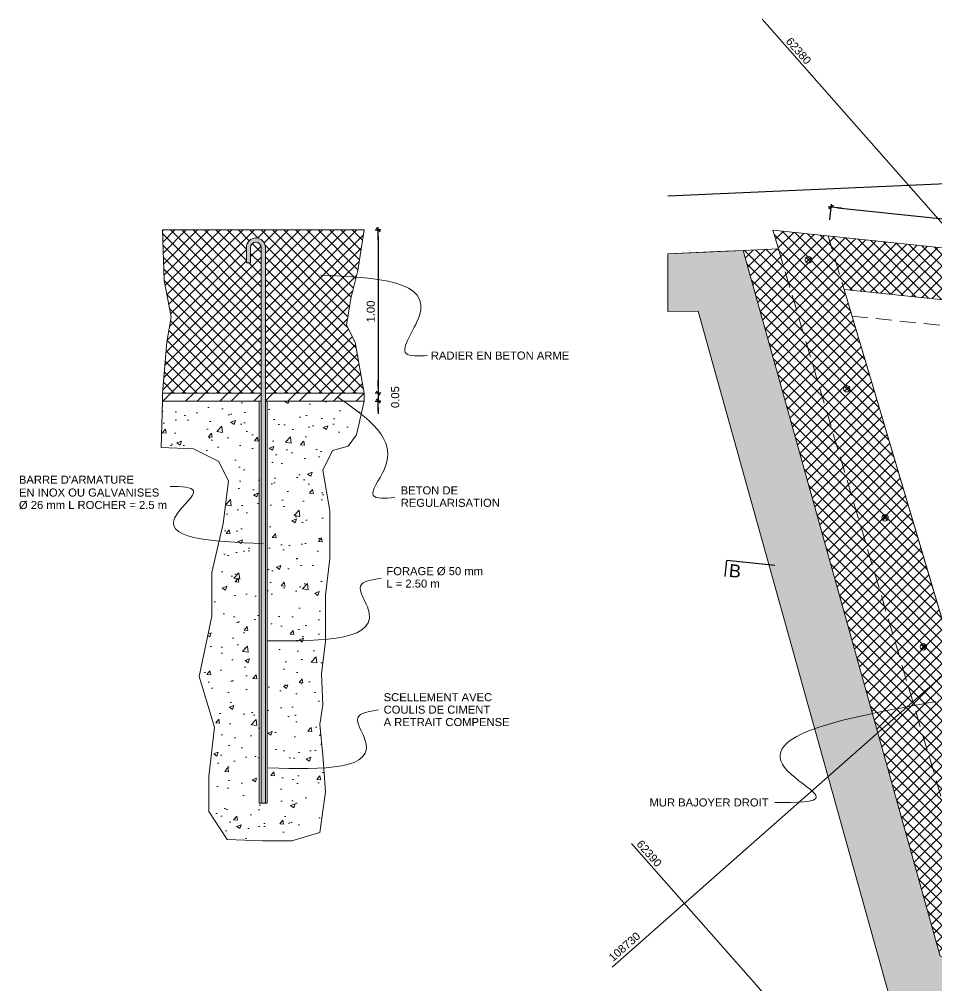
# Model space of a CAD drawing. Extents: x -88.6 to -49.6, y 115 to 143.7.
# Drawn here: x -88.6 to -74.33, y 128.64 to 143.67 of the extents above; entities that cross this region are included whole.
import ezdxf
from ezdxf.enums import TextEntityAlignment as Align

# ---------------------------------------------------------------- set-up
doc = ezdxf.new("R2010")
doc.units = 0
doc.linetypes.add('TRATTEGGIATA', pattern=[0.75, 0.5, -0.25])
doc.layers.add('contorno', color=5, linetype='Continuous', plot=False)
for name, color, linetype in [('coordinate', 2, 'Continuous'), ('LIN010CO', 2, 'Continuous'), ('LIN018CO', 6, 'Continuous'), ('LIN050CO', 3, 'Continuous'), ('LIN07CO', 4, 'Continuous'), ('TRATTEGGI', 2, 'Continuous')]:
    doc.layers.add(name, color=color, linetype=linetype)
for name, color, linetype, lineweight in [('LIN025CO', 7, 'Continuous', 25), ('LIN035CO', 1, 'Continuous', 35), ('TEXT035', 1, 'Continuous', 35), ('TEXT050', 3, 'Continuous', 50)]:
    doc.layers.add(name, color=color, linetype=linetype, lineweight=lineweight)
doc.styles.add('ARIAL', font='arial.ttf')
doc.linetypes.add('ROCK', pattern='A,0.25,-0.18,["<",Standard,S=0.18,R=90,X=0,Y=-0.09],0,["-",Standard,S=0.18,R=45,X=-0.111213,Y=-0.238491],0.25', length=0.6799999999999999)
doc.dimstyles.new('20', dxfattribs={"dimscale": 0.5, "dimtxt": 0.25, "dimasz": 0.2, "dimexe": 0, "dimexo": 0.5, "dimgap": 0.1, "dimtad": 1, "dimlfac": 0.4, "dimzin": 1, "dimdsep": 46, "dimtxsty": 'ARIAL', "dimblk1": 'LINE', "dimblk2": 'LINE', "dimsah": 1, "dimcen": 2.5, "dimclrd": 256, "dimclre": 256, "dimclrt": 1, "dimadec": 0, "dimazin": 0, "dimtfac": 1, "dimtmove": 2, "dimatfit": 3, "dimldrblk": 'LINE', "dimfxl": 1, "dimtvp": 1, "dimtolj": 1, "dimtzin": 0, "dimarcsym": 0})
doc.dimstyles.new('50', dxfattribs={"dimscale": 0.5, "dimtxt": 0.25, "dimasz": 0.2, "dimexe": 0, "dimexo": 0.5, "dimgap": 0.1, "dimtad": 1, "dimzin": 4, "dimdsep": 46, "dimtxsty": 'ARIAL', "dimblk1": 'LINE', "dimblk2": 'LINE', "dimsah": 1, "dimcen": 2.5, "dimclrd": 256, "dimclre": 256, "dimclrt": 1, "dimadec": 0, "dimazin": 0, "dimtfac": 1, "dimtmove": 2, "dimatfit": 3, "dimldrblk": 'LINE', "dimfxl": 1, "dimtvp": 1, "dimtolj": 1, "dimtzin": 0, "dimarcsym": 0})

# ---------------------------------------------------------------- blocks, each defined once
blk = doc.blocks.new('SEZ5')
at = {"layer": 'LIN07CO'}
for p in [(-1.5, -0.4999999999999929), (0, 0)]:
    blk.add_line(p, (-1.5, 7.105427357601002e-15), dxfattribs=at)
at = {"layer": 'TEXT050', "style": 'ARIAL'}
blk.add_attdef('NOME_SEZIONE', text='', height=0.4, dxfattribs=at).set_placement((-1.216700473905817, -0.2937478274830667), align=Align.MIDDLE)
blk = doc.blocks.new('LINE')
for p, q in [((-1.60001823273501, 0), (0.4500000000000171, 0)), ((0, 0.4500000000000171), (0, -0.4500000000000171))]:
    blk.add_line(p, q)
at = {"color": 3}
blk.add_line((-0.3181980515162763, -0.3181980515163474), (0.3181980515338978, 0.3181980515339689), dxfattribs=at)
blk = doc.blocks.new('*D11')
at = {"layer": 'Defpoints', "color": 0, "transparency": 16777216}
for p in [(-83.23477265307883, 140.3906182086939), (-83.23477265323163, 137.854240247616), (-83.01653586493194, 137.854240247616)]:
    blk.add_point(p, dxfattribs=at)
at = {"layer": 'LIN018CO', "lineweight": -2, "transparency": 16777216}
for p, q in [((-82.98477265307883, 140.3906182086939), (-83.01653586493194, 140.3906182086939)), ((-83.01653586493194, 140.2906182086939), (-83.01653586493194, 137.954240247616)), ((-82.98477265323163, 137.854240247616), (-83.01653586493194, 137.854240247616))]:
    blk.add_line(p, q, dxfattribs=at)
at = {"layer": 'LIN018CO', "lineweight": -2, "transparency": 16777216, "xscale": 0.1, "yscale": 0.1, "zscale": 0.1}
for p, rotation in [((-83.01653586493194, 140.3906182086939), 90), ((-83.01653586493194, 137.854240247616), 270)]:
    blk.add_blockref('LINE', p, dxfattribs=dict(at, rotation=rotation))
at = {"layer": 'LIN018CO', "color": 1, "lineweight": 0, "transparency": 16777216, "insert": (-83.13035748839717, 139.1224292281549), "char_height": 0.125, "attachment_point": 5, "rotation": 90, "style": 'ARIAL'}
blk.add_mtext('\\A1;1.00', dxfattribs=at)
blk = doc.blocks.new('*D12')
at = {"layer": 'Defpoints', "color": 0, "transparency": 16777216}
for p in [(-83.23477265323163, 137.854240247616), (-83.2347726530279, 137.729240247616), (-83.01653586513567, 137.729240247616)]:
    blk.add_point(p, dxfattribs=at)
at = {"layer": 'LIN018CO', "lineweight": -2, "transparency": 16777216}
for p, q in [((-83.01653586513567, 137.954240247616), (-83.01653586513567, 138.054240247616)), ((-82.98477265323163, 137.854240247616), (-83.01653586513567, 137.854240247616)), ((-83.01653586513567, 137.854240247616), (-83.01653586513567, 137.729240247616)), ((-82.9847726530279, 137.729240247616), (-83.01653586513567, 137.729240247616)), ((-83.01653586513567, 137.629240247616), (-83.01653586513567, 137.529240247616))]:
    blk.add_line(p, q, dxfattribs=at)
at = {"layer": 'LIN018CO', "lineweight": -2, "transparency": 16777216, "xscale": 0.1, "yscale": 0.1, "zscale": 0.1}
for p, rotation in [((-83.01653586513567, 137.854240247616), 270), ((-83.01653586513567, 137.729240247616), 90)]:
    blk.add_blockref('LINE', p, dxfattribs=dict(at, rotation=rotation))
at = {"layer": 'LIN018CO', "color": 1, "lineweight": 0, "transparency": 16777216, "insert": (-82.75007099474004, 137.7917402476159), "char_height": 0.125, "attachment_point": 5, "rotation": 90, "style": 'ARIAL'}
blk.add_mtext('\\A1;0.05', dxfattribs=at)
blk = doc.blocks.new('*D15')
at = {"layer": 'Defpoints', "color": 0, "transparency": 16777216}
for p in [(-76.01568406115258, 140.2970432302245), (-69.72495255055826, 140.0940577158055), (-69.7716421591031, 139.6461574880669)]:
    blk.add_point(p, dxfattribs=at)
at = {"layer": 'LIN018CO', "lineweight": -2, "transparency": 16777216}
for p, q in [((-75.98976423291207, 140.5456959247685), (-75.96899445260775, 140.7449434579633)), ((-75.86953337479017, 140.7345755266671), (-69.82441362837582, 140.1044256471018)), ((-69.74572233086255, 139.8948101826109), (-69.72495255055823, 140.0940577158056))]:
    blk.add_line(p, q, dxfattribs=at)
at = {"layer": 'LIN018CO', "lineweight": -2, "transparency": 16777216, "xscale": 0.1, "yscale": 0.1, "zscale": 0.1}
for p, rotation in [((-75.96899445260775, 140.7449434579633), 174.0489185325562), ((-69.72495255055823, 140.0940577158056), 354.0489185325562)]:
    blk.add_blockref('LINE', p, dxfattribs=dict(at, rotation=rotation))
at = {"layer": 'LIN018CO', "color": 1, "lineweight": 0, "transparency": 16777216, "insert": (-72.85877886946577, 140.3062499701402), "char_height": 0.125, "attachment_point": 5, "rotation": 174.04891853255623, "style": 'ARIAL'}
blk.add_mtext('\\A1;6.30', dxfattribs=at)

msp = doc.modelspace()

# ---------------------------------------------------------------- hatches: boundary and pattern name
at = {"layer": 'LIN018CO', "lineweight": 0}
msp.add_hatch(color=256, dxfattribs=at).paths.add_polyline_path([(-84.77020243341998, 140.1181182088181, 1), (-85.06520243349347, 140.1181182089449), (-85.06520243364503, 139.8776221862499), (-85.00020243360632, 139.8776221862936), (-85.00020243345672, 140.1181182088609, -1), (-84.83520243345673, 140.1181182088258), (-84.8352024368287, 131.4792402475356), (-84.77020243680454, 131.4792402475508)])
at = {"layer": 'TRATTEGGI', "lineweight": 0}
h = msp.add_hatch(dxfattribs=at)
h.set_pattern_fill('AR-CONC', color=256, scale=0.1, angle=-138.5691721963736, style=0)
h.set_pattern_definition([(49.99999999999999, (0, 0), (0.7172601826007534, -0.06275213498259524), [0.07500000000000001, -0.8250000000000001]), (355, (0, 0), (-0.1387513336129998, 0.7521921337000119), [0.05999999999999999, -0.6599999999999999]), (100.4514, (0.05977167999662925, -0.005229340007645078), (0.5785093817140218, 0.6894395420609536), [0.06374019000000002, -0.701142112]), (46.18419999999999, (0, 0.1999999999970896), (1.067241048625645, -0.1655190143290182), [0.1125, -1.2375]), (96.6356, (0.08893674499995541, 0.1862066929897992), (0.9346627055487035, 0.9741178709004416), [0.09561028799999999, -1.051713]), (351.1842, (0, 0.1999999999970896), (0.9346619451336272, 0.9741186009253244), [0.09, -0.99]), (20.99999999999998, (0.09999999999854481, 0.1499999999796273), (0.5969070521184617, -0.4026188906653389), [0.07500000000000001, -0.8250000000000001]), (325.9999999999999, (0.09999999999854481, 0.1499999999796273), (0.2433153319215818, 0.7251500450468531), [0.05999999999999998, -0.6599999999999999]), (71.45139999999999, (0.1497422329921392, 0.1164483939937782), (0.84022262858149, 0.3225304967099523), [0.06374019, -0.7011421119999999]), (37.50000000000001, (0, 0), (0.01215985531729075, 0.3328938538313115), [0, -0.652, 0, -0.67, 0, -0.6625000000000001]), (7.499999999999984, (0, 0), (0.2630695374421487, 0.3944117118823601), [0, -0.382, 0, -0.6369999999999999, 0, -0.2524999999999999]), (327.5, (-0.2230000000126893, 0), (0.533822436172409, -0.02255487173437992), [0, -0.25, 0, -0.78, 0, -1.035]), (317.5, (-0.3229999999894062, -1.455191522836685e-11), (0.5831861693423862, 0.1001049823323176), [0, -0.325, 0, -0.518, 0, -0.735])])
h.paths.add_polyline_path([(-49.60882907468476, 139.9676284061716), (-50.45756051797798, 139.5445766810299), (-57.33710068441724, 126.4014853021654), (-58.12785915101995, 126.4839148277097), (-59.95985251236561, 123.102922094331), (-60.35550339574547, 123.3173058120447), (-64.88096661689633, 114.9654424326873), (-65.93562498871324, 114.9654424326291), (-60.72902700787381, 124.5743582236028), (-60.33337612449395, 124.3599745058891), (-58.64796962798573, 127.4704372606939), (-57.86682689189911, 127.3890100893768), (-51.47844918927149, 139.5937548654765), (-51.94625943019491, 139.8386226252769), (-49.60882907468476, 141.0037190196017)])
edge = h.paths.add_edge_path()
edge.add_line((-77.33774669887498, 140.071844835722), (-74.27580599449936, 129.0994999788577))
edge.add_line((-74.2758059944972, 129.0994999788527), (-73.498925879397, 129.0185171478193))
edge.add_line((-73.49892587939394, 129.0185171478224), (-72.46164685103112, 125.5276692825647))
edge.add_line((-72.46164685103577, 125.5276692825719), (-72.03028724775677, 125.6558445245582))
edge.add_line((-72.03028724775504, 125.6558445245464), (-71.13216206878349, 122.633303551443))
edge.add_arc((-75.58954463563714, 121.3088260500954), 4.649999999887555, -28.451081468479572, 16.548918532263997, ccw=False)
edge.add_line((-71.50115217357234, 119.0935276334203), (-73.73795812937476, 114.9654424327234))
edge.add_line((-73.73795812937169, 114.9654424327164), (-74.79261650115522, 114.9654424326871))
edge.add_line((-74.7926165011595, 114.9654424326873), (-72.3164401854216, 119.5352920331225))
edge.add_arc((-75.5895446356808, 121.3088260501245), 3.722718852108987, -28.45108146843931, 16.5489185315883)
edge.add_line((-72.02103235328104, 122.3691824723501), (-72.65503645323032, 124.5028531611004))
edge.add_line((-72.6550364532377, 124.5028531611024), (-73.08639605651669, 124.374677919116))
edge.add_line((-73.08639605651842, 124.3746779190988), (-74.21131610104432, 128.1604719327098))
edge.add_line((-74.21131610103475, 128.1604719327297), (-74.9993958874972, 128.2426222297361))
edge.add_line((-74.9993958874984, 128.2426222297217), (-78.03646553397392, 139.1258426225193))
edge.add_line((-78.03646553397266, 139.1258426225249), (-78.51093496736651, 139.1236480900319))
edge.add_line((-78.51093496737303, 139.1236480900407), (-78.51093496739071, 140.0195107638502))
edge.add_line((-78.51093496738758, 140.0195107638574), (-77.73684838899806, 140.0545194884942))
edge.add_line((-77.73684838899499, 140.0545194884908), (-77.33774669908634, 140.0718448365237))
h = msp.add_hatch(dxfattribs=at)
h.set_pattern_fill('ANSI37', color=256, angle=-138.5691721963736, style=0)
h.set_pattern_definition([(44.99999999999996, (0, 0), (-0.08838834764831842, 0.08838834764831846), []), (135, (0, 0), (-0.08838834764831846, -0.08838834764831842), [])])
edge = h.paths.add_edge_path()
edge.add_line((-51.94625943015853, 139.8386226252624), (-51.76645977958754, 140.1704476882059))
edge.add_line((-51.76645977958833, 140.1704476882151), (-58.87174884048925, 140.9111107741509))
edge.add_line((-58.87174884049455, 140.9111107741483), (-65.79236646237642, 128.1389259050277))
edge.add_line((-65.79236646237405, 128.1389259050338), (-66.35383321581422, 128.1438994386309))
edge.add_line((-66.35383321581321, 128.1438994386262), (-69.77164215910754, 139.6461574880718))
edge.add_line((-69.77164215910307, 139.6461574880668), (-76.87693121999018, 140.386820573976))
edge.add_line((-76.87693121999473, 140.3868205739855), (-76.79059113941899, 140.0962525804279))
edge.add_line((-76.79059113941912, 140.0962525804207), (-77.33774669907959, 140.0718448365021))
edge.add_line((-77.33774669908598, 140.0718448365078), (-74.27580599448241, 129.0994999788354))
edge.add_line((-74.27580599448265, 129.0994999788381), (-73.49892587938245, 129.0185171478047))
edge.add_line((-73.49892587937211, 129.0185171477933), (-72.46164685100929, 125.5276692825356))
edge.add_line((-72.46164685100666, 125.5276692825282), (-72.03028724772767, 125.6558445245146))
edge.add_line((-72.03028724774049, 125.6558445245173), (-71.13216206876893, 122.6333035514139))
edge.add_arc((-75.58954463563714, 121.3088260500663), 4.649999999894156, -28.451081468395387, 16.548918532301684, ccw=False)
edge.add_line((-71.50115217356506, 119.0935276333767), (-73.73795812936748, 114.9654424326797))
edge.add_line((-73.73795812935714, 114.9654424326873), (-73.339879907913, 114.9654424326907))
edge.add_line((-73.33987990791502, 114.9654424326873), (-71.1934237086563, 118.9267847417933))
edge.add_arc((-75.58954463571717, 121.3088260500663), 4.999999999968144, -28.45108146809561, 16.54891853188982)
edge.add_line((-70.79666015512339, 122.7329954063607), (-71.69478533409495, 125.7555363794641))
edge.add_line((-71.69478533408983, 125.7555363794527), (-75.76904249270552, 139.4669983059413))
edge.add_line((-75.7690424927132, 139.466998305943), (-70.38624774949176, 138.9058899072192))
edge.add_line((-70.38624774948403, 138.9058899072115), (-66.86041664911998, 127.0400952328751))
edge.add_line((-66.86041664911318, 127.0400952328782), (-65.52170914996398, 126.959199208014))
edge.add_line((-65.52170914996532, 126.9591992080095), (-58.423030150812, 140.0600011098629))
edge.add_line((-58.42303015082143, 140.0600011098577), (-53.04023540770112, 139.4988927114134))
edge.add_line((-53.04023540769413, 139.4988927114027), (-61.03675547278112, 124.7411011151534))
edge.add_line((-61.03675547278544, 124.7411011151707), (-66.3337032101517, 114.9654424326872))
edge.add_line((-66.33370321014809, 114.9654424326873), (-65.93562498866415, 114.9654424326676))
edge.add_line((-65.93562498867686, 114.9654424326582), (-60.72902700788322, 124.5743582235836))
edge.add_line((-60.72902700788109, 124.5743582236028), (-60.33337612449866, 124.3599745058851))
edge.add_line((-60.33337612450123, 124.35997450586), (-58.64796962799065, 127.4704372606615))
edge.add_line((-58.64796962797118, 127.4704372606793), (-57.86682689188705, 127.3890100893738))
edge.add_line((-57.86682689190638, 127.3890100893768), (-51.47844918926906, 139.5937548654921))
edge.add_line((-51.47844918926421, 139.5937548654765), (-51.94625943016929, 139.8386226252606))
h = msp.add_hatch(dxfattribs=at)
h.set_pattern_fill('ANSI37', color=256, angle=-138.5691721963736, style=0)
h.set_pattern_definition([(44.99999999999995, (-143.4001213601223, -5.04382220369007), (-0.08838834764831842, 0.08838834764831847), []), (135, (-143.4001213601223, -5.04382220369007), (-0.08838834764831847, -0.08838834764831842), [])])
h.paths.add_polyline_path([(-83.33142297993618, 139.7596016173047), (-83.23477265301335, 140.3906182086939), (-86.37063222060533, 140.390618208723), (-86.34688417808502, 139.6066780363471), (-86.23762834540685, 139.0386750310863), (-86.30318206144148, 138.6454421282251), (-86.3706322206126, 137.8542402476596), (-84.83520243679959, 137.8542402476596), (-84.83520243680687, 140.1181182088185, 0.9998265966085205), (-85.00020243346808, 140.1181015919283), (-85.00020243359904, 139.8776221862936), (-85.06520243364503, 139.8776221862499), (-85.06520243349223, 140.1181182088912, -0.9998492119966716), (-84.77020243677543, 140.1181182088185), (-84.77020243678999, 137.8542402476887), (-83.23477265303518, 137.8542402477033), (-83.3751256376272, 138.6454421282397), (-83.50623252863443, 138.9075976266904), (-83.44067881263618, 139.322676361262)])
h = msp.add_hatch(dxfattribs=at)
h.set_pattern_fill('ANSI32', color=256, angle=-138.5691721963736, style=0)
h.set_pattern_definition([(44.99999999999995, (-143.4001213601223, -5.04382220369007), (-0.2651650429449552, 0.2651650429449555), []), (44.99999999999995, (-143.2233446651153, -5.043822203719174), (-0.2651650429449552, 0.2651650429449555), [])])
h.paths.add_polyline_path([(-83.23477265303518, 137.8542402477033), (-84.77020243678999, 137.8542402476887), (-84.77020243678999, 137.7292402475287), (-84.74020243672567, 137.7292402475432), (-83.23477265301335, 137.7292402475869)])
h.paths.add_polyline_path([(-86.37063222061988, 137.7292402475578), (-84.86520243670384, 137.7292402475578), (-84.83520243680687, 137.7292402475723), (-84.83520243679959, 137.8542402476596), (-86.3706322206126, 137.8542402476596)])
h = msp.add_hatch(dxfattribs=at)
h.set_pattern_fill('AR-CONC', color=256, scale=0.1, angle=-138.5691721963736, style=0)
h.set_pattern_definition([(49.99999999999999, (-143.4001213601223, -5.04382220369007), (0.7172601826007534, -0.06275213498259535), [0.07500000000000001, -0.8250000000000001]), (355, (-143.4001213601223, -5.04382220369007), (-0.1387513336129997, 0.7521921337000119), [0.05999999999999996, -0.6599999999999994]), (100.4513999999999, (-143.3403496801111, -5.049051543712267), (0.578509381714022, 0.6894395420609535), [0.06374018999999995, -0.7011421119999994]), (46.18419999999999, (-143.400121360115, -4.843822203707532), (1.067241048625645, -0.1655190143290184), [0.1125, -1.2375]), (96.6356, (-143.3111846151151, -4.857615510714822), (0.9346627055487037, 0.9741178709004414), [0.09561028799999996, -1.051712999999999]), (351.1841999999999, (-143.400121360115, -4.843822203707532), (0.9346619451336273, 0.9741186009253242), [0.09, -0.99]), (20.99999999999996, (-143.3001213601165, -4.893822203724994), (0.5969070521184616, -0.402618890665339), [0.075, -0.825]), (325.9999999999998, (-143.3001213601165, -4.893822203724994), (0.2433153319215818, 0.7251500450468531), [0.05999999999999996, -0.6599999999999995]), (71.45139999999996, (-143.2503791271156, -4.927373809696292), (0.84022262858149, 0.3225304967099521), [0.06374018999999999, -0.7011421119999998]), (37.49999999999998, (-143.4001213601223, -5.04382220369007), (0.0121598553172908, 0.3328938538313115), [0, -0.6519999999999999, 0, -0.6699999999999999, 0, -0.6625]), (7.499999999999956, (-143.4001213601223, -5.04382220369007), (0.2630695374421487, 0.3944117118823601), [0, -0.382, 0, -0.6369999999999999, 0, -0.2524999999999999]), (327.4999999999999, (-143.6231213601204, -5.043822203704622), (0.533822436172409, -0.02255487173438003), [0, -0.2499999999999999, 0, -0.7799999999999998, 0, -1.034999999999999]), (317.4999999999999, (-143.7231213601117, -5.043822203704622), (0.5831861693423862, 0.1001049823323175), [0, -0.325, 0, -0.518, 0, -0.735])])
edge = h.paths.add_edge_path()
edge.add_spline(control_points=[(-83.69813487721694, 136.9705354493199), (-83.66008870643418, 137.1035954118852), (-83.50332567349687, 137.4377120148129), (-83.65016183134867, 137.638256346705), (-83.73633436059026, 137.7292402476014)], knot_values=[0.4378282460465542, 0.4378282460465542, 0.4378282460465542, 0.4378282460465542, 0.8144169045309253, 1.170680662290054, 1.170680662290054, 1.170680662290054, 1.170680662290054], degree=3, periodic=0)
edge.add_line((-83.73633436059026, 137.7292402476014), (-84.74020243670712, 137.729240247584))
edge.add_line((-84.74020243671112, 137.7292402475578), (-84.74020243671525, 135.0784854404283))
edge.add_spline(control_points=[(-84.74020243672567, 135.0784854404483), (-84.37149793711433, 135.0386787447642), (-84.00279343751026, 134.9988720490801), (-83.7953334341073, 135.0481490845559)], knot_values=[0.7974929692264894, 0.7974929692264894, 0.7974929692264894, 0.7974929692264894, 1.453497594484366, 1.453497594484366, 1.453497594484366, 1.453497594484366], degree=3, periodic=0)
edge.add_line((-83.79533343409275, 135.0481490845414), (-83.7684463106326, 135.2811178291885))
edge.add_line((-83.76844631062704, 135.2811178291886), (-83.7684463106129, 136.0238905920089))
edge.add_line((-83.76844631061249, 136.0238905920269), (-83.8777021433136, 136.6574324719213))
edge.add_line((-83.87770214332704, 136.6574324718968), (-83.72474419398989, 136.9632799787203))
edge.add_line((-83.72474419397622, 136.963279978736), (-83.6981348772084, 136.9705354493366))
edge = h.paths.add_edge_path()
edge.add_line((-83.23477265301335, 137.7292402475869), (-83.73633436058209, 137.7292402475813))
edge.add_spline(control_points=[(-83.73633436059026, 137.7292402476014), (-83.65016183134867, 137.638256346705), (-83.50332567349687, 137.4377120148129), (-83.66008870643418, 137.1035954118852), (-83.69813487721694, 136.9705354493199)], knot_values=[0.4378282460465541, 0.4378282460465541, 0.4378282460465541, 0.4378282460465541, 0.7940920038056825, 1.170680662290054, 1.170680662290054, 1.170680662290054, 1.170680662290054], degree=3, periodic=0)
edge.add_line((-83.69813487721694, 136.9705354493199), (-83.48438147033211, 137.0288188533246))
edge.add_line((-83.48438147031993, 137.0288188533304), (-83.35327403825566, 137.2035889557563))
edge.add_line((-83.35327403825795, 137.2035889557592), (-83.2347726530122, 137.7292402475875))
edge = h.paths.add_edge_path()
edge.add_spline(control_points=[(-83.7953334341073, 135.0481490845559), (-84.00279343751026, 134.9988720490801), (-84.37149793711433, 135.0386787447642), (-84.74020243672567, 135.0784854404483)], knot_values=[0.7974929692264894, 0.7974929692264894, 0.7974929692264894, 0.7974929692264894, 1.453497594484366, 1.453497594484366, 1.453497594484366, 1.453497594484366], degree=3, periodic=0)
edge.add_line((-84.74020243670384, 135.0784854404483), (-84.74020243671458, 131.4792402475593))
edge.add_line((-84.74020243671839, 131.4792402475578), (-84.86520243675169, 131.4792402475426))
edge.add_line((-84.86520243674022, 131.4792402475287), (-84.86520243669496, 136.1330802552944))
edge.add_spline(control_points=[(-84.86520243669656, 136.133080255313), (-85.06481588750466, 136.085082269361), (-85.25901953382709, 136.0405983759993), (-85.40219758085732, 136.0292596141226)], knot_values=[0.7669317939402498, 0.7669317939402498, 0.7669317939402498, 0.7669317939402498, 1.122694256805616, 1.122694256805616, 1.122694256805616, 1.122694256805616], degree=3, periodic=0)
edge.add_line((-85.40219758085732, 136.0292596141226), (-85.42913485901317, 135.8272743130427))
edge.add_line((-85.42913485901227, 135.8272743130365), (-85.60394440769083, 135.0626550287666))
edge.add_line((-85.60394440768869, 135.0626550287707), (-85.60394440768899, 134.3854211405738))
edge.add_line((-85.60394440769596, 134.3854211405705), (-85.80060501474138, 133.4460317538696))
edge.add_line((-85.80060501474509, 133.4460317538906), (-85.56024229108007, 132.6595662930354))
edge.add_line((-85.56024229108152, 132.6595662930195), (-85.64764652436185, 131.8949470087518))
edge.add_line((-85.64764652436133, 131.8949470087391), (-85.64764652436435, 131.3487905249245))
edge.add_line((-85.64764652435406, 131.3487905249203), (-85.36358168404135, 130.9118652688709))
edge.add_line((-85.36358168404695, 130.9118652688776), (-84.81730252070564, 130.8900190922854))
edge.add_line((-84.81730252070702, 130.8900190923014), (-84.35842813169036, 130.8900190923064))
edge.add_line((-84.3584281316871, 130.8900190923014), (-83.92140480100507, 131.0210964966673))
edge.add_line((-83.92140480100352, 131.0210964966536), (-83.83400002665765, 131.6546380316935))
edge.add_line((-83.83400002666895, 131.6546380316868), (-83.87770214330425, 132.2226410369747))
edge.add_line((-83.87770214329794, 132.2226410369767), (-83.92140480100323, 132.7032586461999))
edge.add_line((-83.92140480099624, 132.703258646201), (-83.87770214329115, 133.0091064978184))
edge.add_line((-83.87770214330521, 133.0091064978187), (-83.89955320162902, 133.489724107044))
edge.add_line((-83.89955320161971, 133.489724107043), (-83.8340000266677, 133.9921882377047))
edge.add_line((-83.83400002667622, 133.9921882377239), (-83.83400002664372, 134.7131148239434))
edge.add_line((-83.83400002663984, 134.7131148239278), (-83.79533343409001, 135.0481490845416))
edge = h.paths.add_edge_path()
edge.add_line((-84.86520243670384, 137.7292402475578), (-86.37063222063045, 137.729240247555))
edge.add_line((-86.37063222061988, 137.7292402475578), (-86.3905862947179, 137.0069726767423))
edge.add_line((-86.39058629471401, 137.0069726767542), (-85.88800978907284, 136.9851261553126))
edge.add_line((-85.88800978907238, 136.9851261552976), (-85.4946885750382, 136.7885098762931))
edge.add_line((-85.4946885750469, 136.7885098763072), (-85.34173062572606, 136.4826623694922))
edge.add_line((-85.34173062573245, 136.4826623694826), (-85.40219758087015, 136.0292596141091))
edge.add_spline(control_points=[(-85.40219758085732, 136.0292596141226), (-85.25901953382709, 136.0405983759993), (-85.06481588750466, 136.085082269361), (-84.86520243669656, 136.133080255313)], knot_values=[0.7669317939402499, 0.7669317939402499, 0.7669317939402499, 0.7669317939402499, 1.122694256805616, 1.122694256805616, 1.122694256805616, 1.122694256805616], degree=3, periodic=0)
edge.add_line((-84.86520243669656, 136.133080255313), (-84.86520243669004, 137.7292402475788))

# ---------------------------------------------------------------- linework, layer by layer
at = {"layer": 'contorno', "lineweight": 0, "flags": 128}
msp.add_lwpolyline([(-86.37063222061988, 140.390618208723), (-86.34688417810685, 139.6066780363763), (-86.23762834540685, 139.0386750310863), (-86.30318206144875, 138.6454421282251), (-86.3706322206126, 137.8542402476451), (-86.37063222063443, 137.7292402475578), (-86.39058629471401, 137.0069726767542), (-85.88800978907966, 136.9851261552976), (-85.4946885750469, 136.7885098763072), (-85.34173062573245, 136.4826623694826), (-85.42913485901227, 135.8272743130365), (-85.60394440771051, 135.0626550287707), (-85.60394440769596, 134.3854211405414), (-85.80060501475236, 133.446031753876), (-85.56024229108152, 132.6595662930195), (-85.64764652436861, 131.8949470087391), (-85.64764652435406, 131.3487905249203), (-85.36358168405422, 130.9118652688776), (-84.81730252071429, 130.8900190923014), (-84.35842813170166, 130.8900190922868), (-83.92140480102535, 131.0210964966536), (-83.83400002666895, 131.6546380316868), (-83.87770214331977, 132.2226410369913), (-83.92140480101807, 132.7032586462155), (-83.87770214331249, 133.0091064978187), (-83.89955320164154, 133.4897241070576), (-83.83400002667622, 133.9921882377239), (-83.83400002664712, 134.7131148239278), (-83.76844631063432, 135.2811178291886), (-83.76844631061977, 136.0238905920269), (-83.87770214332704, 136.6574324718968), (-83.7247441939835, 136.963279978736), (-83.48438147034176, 137.0288188533596), (-83.35327403827978, 137.2035889557592), (-83.2347726530279, 137.729240247616), (-83.23477265304246, 137.8542402476887), (-83.37512563764176, 138.6454421282251), (-83.50623252865626, 138.907597626705), (-83.44067881263618, 139.322676361262), (-83.331422979958, 139.7596016173193), (-83.23477265302063, 140.3906182086939)], dxfattribs=at)
at = {"layer": 'contorno', "lineweight": 0, "ltscale": 0.5, "flags": 128}
for points in [[(-69.77164215910307, 139.6461574880668), (-76.87693121999473, 140.3868205739855), (-76.79059113941912, 140.0962525804207), (-77.33774669908598, 140.0718448365078), (-74.27580599448265, 129.0994999788381)], [(-71.69478533408983, 125.7555363794527), (-75.7690424927132, 139.466998305943), (-70.3862477494913, 138.9058899072261)]]:
    msp.add_lwpolyline(points, dxfattribs=at)
msp.add_lwpolyline([(-77.33774669887498, 140.071844835722), (-74.2758059944972, 129.0994999788527), (-73.49892587939394, 129.0185171478224), (-72.46164685103577, 125.5276692825719), (-72.03028724775504, 125.6558445245464), (-71.13216206877405, 122.6333035514399, -0.1989123673826152), (-71.50115217357234, 119.0935276334203), (-73.73795812937169, 114.9654424327164), (-74.7926165011595, 114.9654424326873), (-72.31644018541556, 119.5352920331206, 0.1989123673798568), (-72.02103235328104, 122.3691824723501), (-72.6550364532377, 124.5028531611024), (-73.08639605651842, 124.3746779190988), (-74.21131610103475, 128.1604719327297), (-74.9993958874984, 128.2426222297217), (-78.03646553397266, 139.1258426225249), (-78.51093496737303, 139.1236480900407), (-78.51093496738758, 140.0195107638574), (-77.73684838899499, 140.0545194884908), (-77.33774669908598, 140.0718448365078)], format="xyb", dxfattribs=at)
at = {"layer": 'coordinate', "linetype": 'Continuous', "lineweight": 0}
for p, q in [((-59.2926939286117, 123.5515713475615), (-77.04469954347587, 143.6654424326844)), ((-63.19928946494474, 143.2025935334241), (-79.37398685466906, 128.9272052869637)), ((-65.05247645077179, 114.9654424326582), (-79.07237976040051, 130.8506631741329))]:
    msp.add_line(p, q, dxfattribs=at)
at = {"layer": 'LIN010CO', "color": 3, "lineweight": 0, "ltscale": 0.5}
for p, q in [((-76.87693122000928, 140.386820574), (-76.79059113941912, 140.0962525804207)), ((-76.87693122000928, 140.3868205739855), (-69.77164215910307, 139.6461574880668)), ((-77.33774669908598, 140.0718448365078), (-76.79059113941912, 140.0962525804207)), ((-75.7690424927132, 139.4669983059721), (-71.69478533413348, 125.7555363794818))]:
    msp.add_line(p, q, dxfattribs=at)
at = {"layer": 'LIN010CO', "linetype": 'TRATTEGGIATA', "lineweight": 0, "ltscale": 0.5}
for p, q in [((-76.01568406113802, 140.2970432302536), (-75.7690424927132, 139.4669983059721)), ((-76.79059113941912, 140.0962525804207), (-73.49892587938666, 129.0185171478079)), ((-75.64572170844622, 139.0519758436276), (-70.69355054468178, 138.5357561168057))]:
    msp.add_line(p, q, dxfattribs=at)
at = {"layer": 'LIN010CO', "color": 3, "lineweight": 0, "ltscale": 0.5, "flags": 128}
for points in [[(-78.51093496738758, 140.0195107638574), (-77.33774669908598, 140.0718448365078)], [(-75.7690424927132, 139.4669983059721), (-70.3862477494913, 138.9058899072261), (-70.38624774949858, 138.9058899072261)]]:
    msp.add_lwpolyline(points, dxfattribs=at)
at = {"layer": 'LIN010CO', "color": 3, "linetype": 'ROCK', "lineweight": 0, "ltscale": 0.5, "flags": 128}
msp.add_lwpolyline([(-77.33774669908598, 140.0718448365078), (-74.27580599448265, 129.0994999788381), (-73.49892587939394, 129.0185171477933)], dxfattribs=at)
at = {"layer": 'LIN018CO', "lineweight": 0}
for p, q in [((-85.06520243350678, 140.1181182088621), (-85.06520243364503, 139.8776221862936)), ((-85.00020243348263, 140.1181182088185), (-85.00020243360632, 139.877622186279)), ((-84.8352024368287, 131.4792402475723), (-84.83520243682142, 140.1181182087748)), ((-84.77020243680454, 131.4792402475578), (-84.77020243678271, 140.1181182087748)), ((-85.06520243361592, 139.8776221862499), (-85.00020243362087, 139.8776221862936))]:
    msp.add_line(p, q, dxfattribs=at)
at = {"layer": 'LIN018CO', "linetype": 'Continuous', "lineweight": 0}
for p, q in [((-76.35834219548269, 139.8915541009919), (-76.2876315173271, 139.9622647791257)), ((-76.28763151731982, 139.8915541009774), (-76.35834219546086, 139.9622647791257)), ((-75.76229173815227, 137.8856121996214), (-75.69158106000395, 137.9563228777552)), ((-75.6915810599894, 137.8856121996068), (-75.762291738145, 137.9563228777552)), ((-75.65705005385826, 136.2813592512975), (-75.65789090174803, 136.2843728780572)), ((-75.1662412808364, 135.8796702982509), (-75.09553060268809, 135.9503809763846)), ((-75.09553060268809, 135.8796702982363), (-75.16624128082913, 135.9503809763846)), ((-74.57019082352781, 133.8737283968803), (-74.49948014536494, 133.9444390750286)), ((-74.49948014536494, 133.8737283968803), (-74.57019082350598, 133.9444390750286))]:
    msp.add_line(p, q, dxfattribs=at)
at = {"layer": 'LIN018CO', "flags": 128}
for points in [[(-74.64579382260854, 141.0928236105392), (-69.72492941932433, 141.3123355866555)], [(-78.51093496740214, 140.9204057787865), (-74.64579382260854, 141.0928236105392)]]:
    msp.add_lwpolyline(points, dxfattribs=at)
at = {"layer": 'LIN018CO', "linetype": 'Continuous', "lineweight": 0}
for centre in [(-76.32298685641581, 139.9269094400661), (-75.72693639907811, 137.920967538681), (-75.1308859417768, 135.915025637325), (-74.53483548445365, 133.909083735969)]:
    msp.add_circle(centre, 0.05000000002087174, dxfattribs=at)
at = {"layer": 'LIN018CO', "lineweight": 0}
for radius, start, end in [(0.1475000000367492, 359.9999999733196, 179.9999999674832), (0.0825, 359.9999999808235, 179.9999999699845)]:
    msp.add_arc((-84.91770243345672, 140.1181182088185), radius, start, end, dxfattribs=at)
for points in [[(-82.24711436115467, 138.4372202390368), (-82.58046368708165, 138.4701096109784), (-82.37849965747591, 139.0454853441188), (-83.9049518511747, 139.6894508065743)], [(-82.75820297270548, 136.2279823512217), (-83.09155229861062, 136.2608717231924), (-82.92288512738742, 136.6619485415431), (-83.64960569850518, 137.7917402476451)], [(-86.24924502748036, 136.4038696553034), (-85.88767541691777, 136.3341234727995), (-86.14254549207544, 135.9786771344516), (-84.80246516191255, 135.5135974808363)], [(-82.9697280140681, 134.97440264943), (-83.28982640490722, 134.8524982077652), (-83.1831270848852, 134.5324996860872), (-84.74020243671112, 134.002696505413)], [(-76.84473087653896, 131.4882686858036), (-76.20021942371386, 131.5814220905449), (-76.5884793845762, 131.9229841842753), (-74.34433699420333, 133.0563495157548)], [(-83.01248761247552, 132.9275220112177), (-83.33258600330737, 132.8056175695529), (-83.22588668328535, 132.4856190478895), (-84.71969939547125, 132.0265465061093)]]:
    msp.add_spline(points, degree=3, dxfattribs=at)
at = {"layer": 'LIN035CO', "lineweight": 0}
for p, q in [((-84.83520243679959, 137.8542402476596), (-86.3706322206126, 137.8542402476451)), ((-83.2347726530279, 137.8542402476887), (-84.77020243679726, 137.8542402476742)), ((-84.86520243671112, 137.7292402475723), (-84.83520243681414, 137.7292402475578)), ((-84.74020243672567, 137.7292402475432), (-84.77020243678999, 137.7292402475287))]:
    msp.add_line(p, q, dxfattribs=at)
at = {"layer": 'LIN050CO', "lineweight": 0}
msp.add_line((-86.37063222061988, 140.390618208723), (-83.23477265302063, 140.3906182086939), dxfattribs=at)
at = {"layer": 'LIN050CO', "linetype": 'ROCK', "lineweight": 0}
for p, q in [((-84.86520243670384, 137.7292402475578), (-84.86520243676932, 131.4792402475432)), ((-84.74020243671839, 131.4792402475578), (-84.74020243671112, 137.7292402475578)), ((-84.86520243674022, 131.4792402475287), (-84.74020243671839, 131.4792402475578))]:
    msp.add_line(p, q, dxfattribs=at)
at = {"layer": 'LIN050CO', "linetype": 'ROCK', "lineweight": 0, "flags": 128}
for points in [[(-86.37063222061988, 137.7292402475578), (-84.86520243670384, 137.7292402475578)], [(-84.74020243671112, 137.7292402475578), (-83.2347726530279, 137.729240247616)]]:
    msp.add_lwpolyline(points, dxfattribs=at)

# ---------------------------------------------------------------- block references
at = {"layer": 'LIN025CO', "xscale": 0.4999999999999999, "yscale": 0.4999999999999999, "zscale": 0.4999999999999999, "rotation": 354.0489185294362}
msp.add_blockref('SEZ5', (-76.84479303480475, 135.1715752374876), dxfattribs=at).add_auto_attribs({'NOME_SEZIONE': 'B'})

# ---------------------------------------------------------------- texts
at = {"layer": 'coordinate', "color": 1, "style": 'ARIAL'}
for s, p in [('62380', (-76.36188090385986, 142.9519915689161)), ('62390', (-78.6853737924248, 130.4723822101078))]:
    msp.add_text(s, height=0.125, rotation=311.4308278035587, dxfattribs=at).set_placement(p, align=Align.RIGHT)
msp.add_text('108730', height=0.125, rotation=41.43082780354036, dxfattribs=at).set_placement((-79.36185369099985, 129.0070598161401))
at = {"layer": 'TEXT035', "style": 'ARIAL'}
for s, p in [('RADIER EN BETON ARME', (-82.19703927624505, 138.3749577667913)), ("BARRE D'ARMATURE", (-88.60345975151722, 136.44512391639)), ('EN INOX OU GALVANISES', (-88.60345975151722, 136.24512391639)), ('BETON DE ', (-82.66538776732341, 136.2787105899042)), ('%%C 26 mm L ROCHER = 2.5 m', (-88.6034597514954, 136.0518945142219)), ('REGULARISATION', (-82.6653877672943, 136.085481187707)), ('FORAGE %%C 50 mm', (-82.887961568631, 135.0229395009519)), ('L = 2.50 m', (-82.887961568631, 134.8297100987547)), ('SCELLEMENT AVEC', (-82.9307211670457, 133.0629697542317)), ('COULIS DE CIMENT', (-82.93072116703843, 132.86974035202)), ('A RETRAIT COMPENSE', (-82.93072116706026, 132.6765109498519)), ('MUR BAJOYER DROIT', (-78.79530647764477, 131.4265328253823))]:
    msp.add_text(s, height=0.125, dxfattribs=at).set_placement(p)

# ---------------------------------------------------------------- dimensions: what is measured, and where the dimension line sits
at = {"layer": 'LIN018CO', "color": 5, "lineweight": 0}
dim = msp.add_aligned_dim(p1=(-76.01568406115257, 140.2970432302245), p2=(-69.77164215910307, 139.6461574880668), distance=0.4503271405927546, text='6.30', dimstyle='50', dxfattribs=at)
dim.commit()
dim.dimension.update_dxf_attribs({"geometry": '*D15', "text_midpoint": (-72.8587788694658, 140.3062499701402)})
at = {"layer": 'LIN018CO', "lineweight": 0}
for base, p1, p2, text, picture, middle in [((-83.01653586493194, 137.854240247616), (-83.23477265307883, 140.3906182086939), (-83.23477265323163, 137.854240247616), '1.00', '*D11', (-83.13035748839717, 139.1224292281549)), ((-83.01653586513567, 137.729240247616), (-83.23477265323163, 137.854240247616), (-83.2347726530279, 137.729240247616), '0.05', '*D12', (-82.75007099474004, 137.7917402476159))]:
    dim = msp.add_linear_dim(base=base, p1=p1, p2=p2, angle=90.0000000002084, text=text, dimstyle='20', dxfattribs=at)
    dim.commit()
    dim.dimension.update_dxf_attribs({"geometry": picture, "text_midpoint": middle})

doc.saveas('drawing.dxf')
